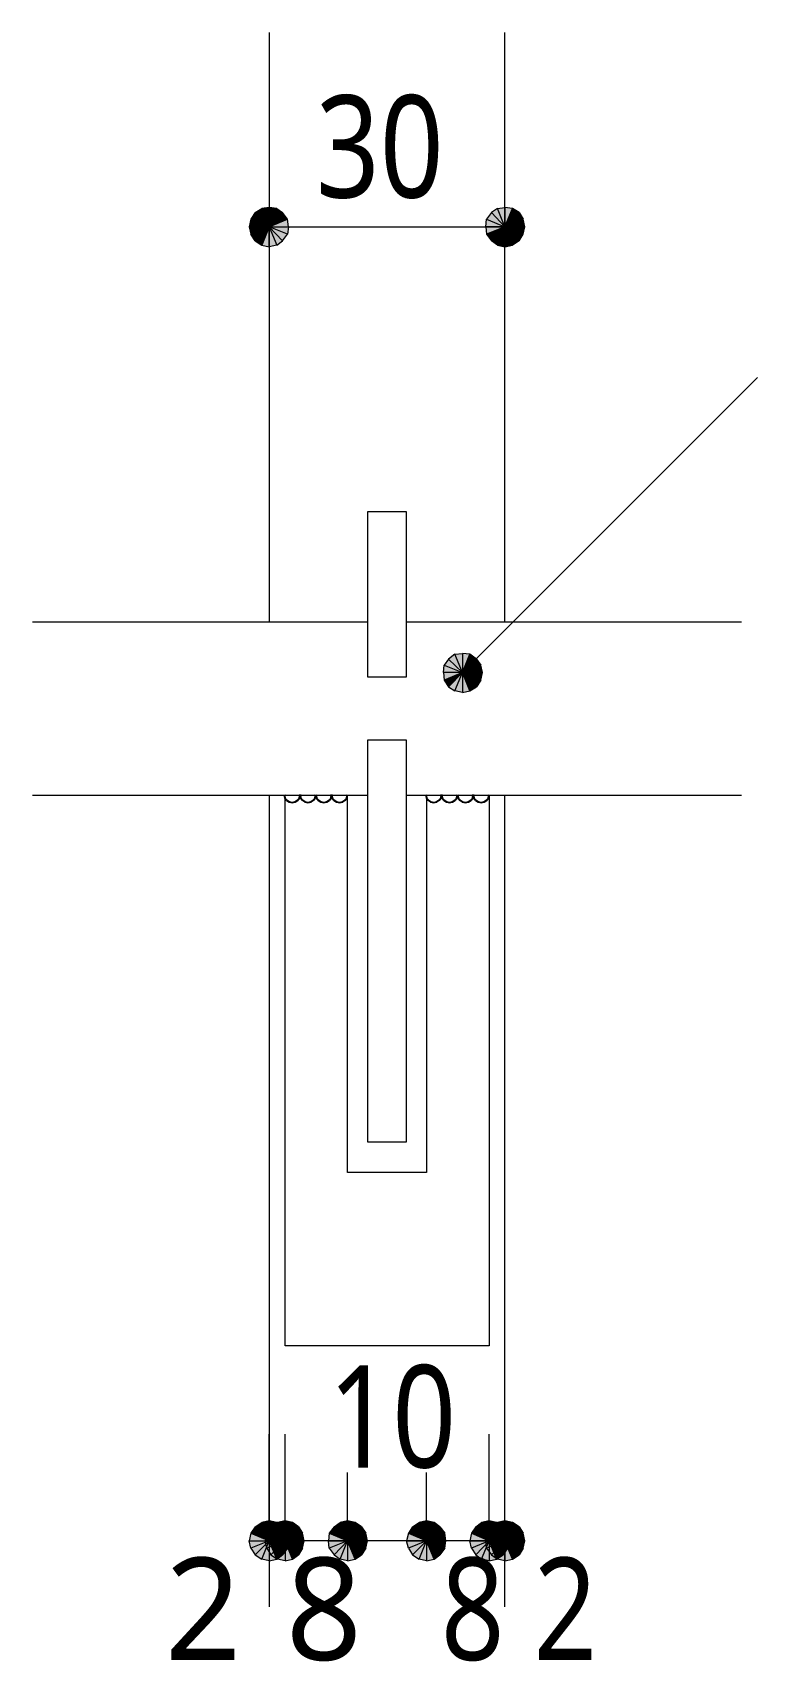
# Model space of a CAD drawing. Header units: millimetres. Extents: x 0 to 420, y 0 to 297.
# Drawn here: x 140.02 to 158.43, y 66.22 to 107.59 of the extents above; entities that cross this region are included whole.
import ezdxf
from ezdxf.enums import TextEntityAlignment as Align

# ---------------------------------------------------------------- set-up
doc = ezdxf.new("R2010")
doc.units = ezdxf.units.MM
doc.styles.add('kst32b', font='NotoSansJP-Variable.ttf')

msp = doc.modelspace()

# ---------------------------------------------------------------- hatches: boundary and pattern name
h = msp.add_hatch(color=7)
h.paths.add_polyline_path([(146.029, 103.145), (145.838, 103.124), (146.029, 102.658), (146.029, 103.145)])
h.paths.add_polyline_path([(145.838, 103.124), (146.029, 102.658), (145.669, 103.018), (145.838, 103.124)])
h.paths.add_polyline_path([(146.029, 102.658), (145.669, 103.018), (145.563, 102.849), (146.029, 102.658)])
h = msp.add_hatch(color=7)
h.paths.add_polyline_path([(146.495, 102.849), (146.368, 103.018), (146.029, 102.658), (146.495, 102.849)])
h.paths.add_polyline_path([(146.368, 103.018), (146.029, 102.658), (146.219, 103.124), (146.368, 103.018)])
h.paths.add_polyline_path([(146.029, 102.658), (146.219, 103.124), (146.029, 103.145), (146.029, 102.658)])
h = msp.add_hatch(color=7)
h.paths.add_polyline_path([(152.21, 103.124), (152.019, 103.145), (152.019, 102.658), (152.21, 103.124)])
h.paths.add_polyline_path([(152.019, 103.145), (152.019, 102.658), (151.829, 103.124), (152.019, 103.145)])
h.paths.add_polyline_path([(152.019, 102.658), (151.829, 103.124), (151.68, 103.018), (152.019, 102.658)])
h = msp.add_hatch(color=7)
h.paths.add_polyline_path([(152.527, 102.658), (152.485, 102.849), (152.019, 102.658), (152.527, 102.658)])
h.paths.add_polyline_path([(152.485, 102.849), (152.019, 102.658), (152.379, 103.018), (152.485, 102.849)])
h.paths.add_polyline_path([(152.019, 102.658), (152.379, 103.018), (152.21, 103.124), (152.019, 102.658)])
for points in [[(145.563, 102.849), (145.521, 102.658), (146.029, 102.658), (145.563, 102.849)], [(152.485, 102.468), (152.527, 102.658), (152.019, 102.658), (152.485, 102.468)], [(150.474, 91.144), (150.58, 90.974), (150.94, 91.334), (150.474, 91.144)], [(146.219, 69.744), (146.029, 69.787), (146.029, 69.279), (146.219, 69.744)], [(146.621, 69.744), (146.431, 69.787), (146.431, 69.279), (146.621, 69.744)], [(148.209, 69.744), (148.019, 69.787), (148.019, 69.279), (148.209, 69.744)], [(150.22, 69.744), (150.029, 69.787), (150.029, 69.279), (150.22, 69.744)], [(151.807, 69.744), (151.617, 69.787), (151.617, 69.279), (151.807, 69.744)], [(152.21, 69.744), (152.019, 69.787), (152.019, 69.279), (152.21, 69.744)]]:
    msp.add_hatch(color=7).paths.add_polyline_path(points)
h = msp.add_hatch(color=7)
h.paths.add_polyline_path([(145.521, 102.658), (145.563, 102.468), (146.029, 102.658), (145.521, 102.658)])
h.paths.add_polyline_path([(145.563, 102.468), (146.029, 102.658), (145.669, 102.298), (145.563, 102.468)])
h.paths.add_polyline_path([(146.029, 102.658), (145.669, 102.298), (145.838, 102.193), (146.029, 102.658)])
h = msp.add_hatch(color=7)
h.paths.add_polyline_path([(145.838, 102.193), (146.029, 102.15), (146.029, 102.658), (145.838, 102.193)])
h.paths.add_polyline_path([(146.029, 102.15), (146.029, 102.658), (146.219, 102.193), (146.029, 102.15)])
h.paths.add_polyline_path([(146.029, 102.658), (146.219, 102.193), (146.368, 102.298), (146.029, 102.658)])
h = msp.add_hatch(color=7)
h.paths.add_polyline_path([(146.368, 102.298), (146.495, 102.468), (146.029, 102.658), (146.368, 102.298)])
h.paths.add_polyline_path([(146.495, 102.468), (146.029, 102.658), (146.516, 102.658), (146.495, 102.468)])
h.paths.add_polyline_path([(146.029, 102.658), (146.516, 102.658), (146.495, 102.849), (146.029, 102.658)])
h = msp.add_hatch(color=7)
h.paths.add_polyline_path([(151.68, 103.018), (151.553, 102.849), (152.019, 102.658), (151.68, 103.018)])
h.paths.add_polyline_path([(151.553, 102.849), (152.019, 102.658), (151.532, 102.658), (151.553, 102.849)])
h.paths.add_polyline_path([(152.019, 102.658), (151.532, 102.658), (151.553, 102.468), (152.019, 102.658)])
h = msp.add_hatch(color=7)
h.paths.add_polyline_path([(151.553, 102.468), (151.68, 102.298), (152.019, 102.658), (151.553, 102.468)])
h.paths.add_polyline_path([(151.68, 102.298), (152.019, 102.658), (151.829, 102.193), (151.68, 102.298)])
h.paths.add_polyline_path([(152.019, 102.658), (151.829, 102.193), (152.019, 102.15), (152.019, 102.658)])
h = msp.add_hatch(color=7)
h.paths.add_polyline_path([(152.019, 102.15), (152.21, 102.193), (152.019, 102.658), (152.019, 102.15)])
h.paths.add_polyline_path([(152.21, 102.193), (152.019, 102.658), (152.379, 102.298), (152.21, 102.193)])
h.paths.add_polyline_path([(152.019, 102.658), (152.379, 102.298), (152.485, 102.468), (152.019, 102.658)])
h = msp.add_hatch(color=7)
h.paths.add_polyline_path([(150.58, 91.673), (150.474, 91.525), (150.94, 91.334), (150.58, 91.673)])
h.paths.add_polyline_path([(150.474, 91.525), (150.94, 91.334), (150.453, 91.334), (150.474, 91.525)])
h.paths.add_polyline_path([(150.94, 91.334), (150.453, 91.334), (150.474, 91.144), (150.94, 91.334)])
h = msp.add_hatch(color=7)
h.paths.add_polyline_path([(151.13, 91.8), (150.94, 91.821), (150.94, 91.334), (151.13, 91.8)])
h.paths.add_polyline_path([(150.94, 91.821), (150.94, 91.334), (150.749, 91.8), (150.94, 91.821)])
h.paths.add_polyline_path([(150.94, 91.334), (150.749, 91.8), (150.58, 91.673), (150.94, 91.334)])
h = msp.add_hatch(color=7)
h.paths.add_polyline_path([(151.447, 91.334), (151.405, 91.525), (150.94, 91.334), (151.447, 91.334)])
h.paths.add_polyline_path([(151.405, 91.525), (150.94, 91.334), (151.299, 91.673), (151.405, 91.525)])
h.paths.add_polyline_path([(150.94, 91.334), (151.299, 91.673), (151.13, 91.8), (150.94, 91.334)])
h = msp.add_hatch(color=7)
h.paths.add_polyline_path([(150.58, 90.974), (150.749, 90.868), (150.94, 91.334), (150.58, 90.974)])
h.paths.add_polyline_path([(150.749, 90.868), (150.94, 91.334), (150.94, 90.826), (150.749, 90.868)])
h.paths.add_polyline_path([(150.94, 91.334), (150.94, 90.826), (151.13, 90.868), (150.94, 91.334)])
h = msp.add_hatch(color=7)
h.paths.add_polyline_path([(151.13, 90.868), (151.299, 90.974), (150.94, 91.334), (151.13, 90.868)])
h.paths.add_polyline_path([(151.299, 90.974), (150.94, 91.334), (151.405, 91.144), (151.299, 90.974)])
h.paths.add_polyline_path([(150.94, 91.334), (151.405, 91.144), (151.447, 91.334), (150.94, 91.334)])
h = msp.add_hatch(color=7)
h.paths.add_polyline_path([(146.029, 69.787), (145.838, 69.744), (146.029, 69.279), (146.029, 69.787)])
h.paths.add_polyline_path([(145.838, 69.744), (146.029, 69.279), (145.669, 69.638), (145.838, 69.744)])
h.paths.add_polyline_path([(146.029, 69.279), (145.669, 69.638), (145.563, 69.469), (146.029, 69.279)])
h = msp.add_hatch(color=7)
h.paths.add_polyline_path([(146.431, 69.787), (146.241, 69.744), (146.431, 69.279), (146.431, 69.787)])
h.paths.add_polyline_path([(146.241, 69.744), (146.431, 69.279), (146.071, 69.638), (146.241, 69.744)])
h.paths.add_polyline_path([(146.431, 69.279), (146.071, 69.638), (145.965, 69.469), (146.431, 69.279)])
h = msp.add_hatch(color=7)
h.paths.add_polyline_path([(146.516, 69.279), (146.495, 69.469), (146.029, 69.279), (146.516, 69.279)])
h.paths.add_polyline_path([(146.495, 69.469), (146.029, 69.279), (146.368, 69.638), (146.495, 69.469)])
h.paths.add_polyline_path([(146.029, 69.279), (146.368, 69.638), (146.219, 69.744), (146.029, 69.279)])
h = msp.add_hatch(color=7)
h.paths.add_polyline_path([(146.918, 69.279), (146.876, 69.469), (146.431, 69.279), (146.918, 69.279)])
h.paths.add_polyline_path([(146.876, 69.469), (146.431, 69.279), (146.77, 69.638), (146.876, 69.469)])
h.paths.add_polyline_path([(146.431, 69.279), (146.77, 69.638), (146.621, 69.744), (146.431, 69.279)])
h = msp.add_hatch(color=7)
h.paths.add_polyline_path([(148.019, 69.787), (147.828, 69.744), (148.019, 69.279), (148.019, 69.787)])
h.paths.add_polyline_path([(147.828, 69.744), (148.019, 69.279), (147.68, 69.638), (147.828, 69.744)])
h.paths.add_polyline_path([(148.019, 69.279), (147.68, 69.638), (147.553, 69.469), (148.019, 69.279)])
h = msp.add_hatch(color=7)
h.paths.add_polyline_path([(148.527, 69.279), (148.484, 69.469), (148.019, 69.279), (148.527, 69.279)])
h.paths.add_polyline_path([(148.484, 69.469), (148.019, 69.279), (148.378, 69.638), (148.484, 69.469)])
h.paths.add_polyline_path([(148.019, 69.279), (148.378, 69.638), (148.209, 69.744), (148.019, 69.279)])
h = msp.add_hatch(color=7)
h.paths.add_polyline_path([(150.029, 69.787), (149.839, 69.744), (150.029, 69.279), (150.029, 69.787)])
h.paths.add_polyline_path([(149.839, 69.744), (150.029, 69.279), (149.67, 69.638), (149.839, 69.744)])
h.paths.add_polyline_path([(150.029, 69.279), (149.67, 69.638), (149.564, 69.469), (150.029, 69.279)])
h = msp.add_hatch(color=7)
h.paths.add_polyline_path([(150.516, 69.279), (150.495, 69.469), (150.029, 69.279), (150.516, 69.279)])
h.paths.add_polyline_path([(150.495, 69.469), (150.029, 69.279), (150.368, 69.638), (150.495, 69.469)])
h.paths.add_polyline_path([(150.029, 69.279), (150.368, 69.638), (150.22, 69.744), (150.029, 69.279)])
h = msp.add_hatch(color=7)
h.paths.add_polyline_path([(151.617, 69.787), (151.426, 69.744), (151.617, 69.279), (151.617, 69.787)])
h.paths.add_polyline_path([(151.426, 69.744), (151.617, 69.279), (151.278, 69.638), (151.426, 69.744)])
h.paths.add_polyline_path([(151.617, 69.279), (151.278, 69.638), (151.172, 69.469), (151.617, 69.279)])
h = msp.add_hatch(color=7)
h.paths.add_polyline_path([(152.019, 69.787), (151.829, 69.744), (152.019, 69.279), (152.019, 69.787)])
h.paths.add_polyline_path([(151.829, 69.744), (152.019, 69.279), (151.68, 69.638), (151.829, 69.744)])
h.paths.add_polyline_path([(152.019, 69.279), (151.68, 69.638), (151.553, 69.469), (152.019, 69.279)])
h = msp.add_hatch(color=7)
h.paths.add_polyline_path([(152.125, 69.279), (152.083, 69.469), (151.617, 69.279), (152.125, 69.279)])
h.paths.add_polyline_path([(152.083, 69.469), (151.617, 69.279), (151.977, 69.638), (152.083, 69.469)])
h.paths.add_polyline_path([(151.617, 69.279), (151.977, 69.638), (151.807, 69.744), (151.617, 69.279)])
h = msp.add_hatch(color=7)
h.paths.add_polyline_path([(152.527, 69.279), (152.485, 69.469), (152.019, 69.279), (152.527, 69.279)])
h.paths.add_polyline_path([(152.485, 69.469), (152.019, 69.279), (152.379, 69.638), (152.485, 69.469)])
h.paths.add_polyline_path([(152.019, 69.279), (152.379, 69.638), (152.21, 69.744), (152.019, 69.279)])
h = msp.add_hatch(color=7)
h.paths.add_polyline_path([(145.563, 69.469), (145.521, 69.279), (146.029, 69.279), (145.563, 69.469)])
h.paths.add_polyline_path([(145.521, 69.279), (146.029, 69.279), (145.563, 69.088), (145.521, 69.279)])
h.paths.add_polyline_path([(146.029, 69.279), (145.563, 69.088), (145.669, 68.919), (146.029, 69.279)])
h = msp.add_hatch(color=7)
h.paths.add_polyline_path([(145.669, 68.919), (145.838, 68.813), (146.029, 69.279), (145.669, 68.919)])
h.paths.add_polyline_path([(145.838, 68.813), (146.029, 69.279), (146.029, 68.771), (145.838, 68.813)])
h.paths.add_polyline_path([(146.029, 69.279), (146.029, 68.771), (146.219, 68.813), (146.029, 69.279)])
h = msp.add_hatch(color=7)
h.paths.add_polyline_path([(145.965, 69.469), (145.923, 69.279), (146.431, 69.279), (145.965, 69.469)])
h.paths.add_polyline_path([(145.923, 69.279), (146.431, 69.279), (145.965, 69.088), (145.923, 69.279)])
h.paths.add_polyline_path([(146.431, 69.279), (145.965, 69.088), (146.071, 68.919), (146.431, 69.279)])
h = msp.add_hatch(color=7)
h.paths.add_polyline_path([(146.219, 68.813), (146.368, 68.919), (146.029, 69.279), (146.219, 68.813)])
h.paths.add_polyline_path([(146.368, 68.919), (146.029, 69.279), (146.495, 69.088), (146.368, 68.919)])
h.paths.add_polyline_path([(146.029, 69.279), (146.495, 69.088), (146.516, 69.279), (146.029, 69.279)])
h = msp.add_hatch(color=7)
h.paths.add_polyline_path([(146.071, 68.919), (146.241, 68.813), (146.431, 69.279), (146.071, 68.919)])
h.paths.add_polyline_path([(146.241, 68.813), (146.431, 69.279), (146.431, 68.771), (146.241, 68.813)])
h.paths.add_polyline_path([(146.431, 69.279), (146.431, 68.771), (146.621, 68.813), (146.431, 69.279)])
h = msp.add_hatch(color=7)
h.paths.add_polyline_path([(146.621, 68.813), (146.77, 68.919), (146.431, 69.279), (146.621, 68.813)])
h.paths.add_polyline_path([(146.77, 68.919), (146.431, 69.279), (146.876, 69.088), (146.77, 68.919)])
h.paths.add_polyline_path([(146.431, 69.279), (146.876, 69.088), (146.918, 69.279), (146.431, 69.279)])
h = msp.add_hatch(color=7)
h.paths.add_polyline_path([(147.553, 69.469), (147.532, 69.279), (148.019, 69.279), (147.553, 69.469)])
h.paths.add_polyline_path([(147.532, 69.279), (148.019, 69.279), (147.553, 69.088), (147.532, 69.279)])
h.paths.add_polyline_path([(148.019, 69.279), (147.553, 69.088), (147.68, 68.919), (148.019, 69.279)])
h = msp.add_hatch(color=7)
h.paths.add_polyline_path([(147.68, 68.919), (147.828, 68.813), (148.019, 69.279), (147.68, 68.919)])
h.paths.add_polyline_path([(147.828, 68.813), (148.019, 69.279), (148.019, 68.771), (147.828, 68.813)])
h.paths.add_polyline_path([(148.019, 69.279), (148.019, 68.771), (148.209, 68.813), (148.019, 69.279)])
h = msp.add_hatch(color=7)
h.paths.add_polyline_path([(148.209, 68.813), (148.378, 68.919), (148.019, 69.279), (148.209, 68.813)])
h.paths.add_polyline_path([(148.378, 68.919), (148.019, 69.279), (148.484, 69.088), (148.378, 68.919)])
h.paths.add_polyline_path([(148.019, 69.279), (148.484, 69.088), (148.527, 69.279), (148.019, 69.279)])
h = msp.add_hatch(color=7)
h.paths.add_polyline_path([(149.564, 69.469), (149.521, 69.279), (150.029, 69.279), (149.564, 69.469)])
h.paths.add_polyline_path([(149.521, 69.279), (150.029, 69.279), (149.564, 69.088), (149.521, 69.279)])
h.paths.add_polyline_path([(150.029, 69.279), (149.564, 69.088), (149.67, 68.919), (150.029, 69.279)])
h = msp.add_hatch(color=7)
h.paths.add_polyline_path([(149.67, 68.919), (149.839, 68.813), (150.029, 69.279), (149.67, 68.919)])
h.paths.add_polyline_path([(149.839, 68.813), (150.029, 69.279), (150.029, 68.771), (149.839, 68.813)])
h.paths.add_polyline_path([(150.029, 69.279), (150.029, 68.771), (150.22, 68.813), (150.029, 69.279)])
h = msp.add_hatch(color=7)
h.paths.add_polyline_path([(150.22, 68.813), (150.368, 68.919), (150.029, 69.279), (150.22, 68.813)])
h.paths.add_polyline_path([(150.368, 68.919), (150.029, 69.279), (150.495, 69.088), (150.368, 68.919)])
h.paths.add_polyline_path([(150.029, 69.279), (150.495, 69.088), (150.516, 69.279), (150.029, 69.279)])
h = msp.add_hatch(color=7)
h.paths.add_polyline_path([(151.172, 69.469), (151.13, 69.279), (151.617, 69.279), (151.172, 69.469)])
h.paths.add_polyline_path([(151.13, 69.279), (151.617, 69.279), (151.172, 69.088), (151.13, 69.279)])
h.paths.add_polyline_path([(151.617, 69.279), (151.172, 69.088), (151.278, 68.919), (151.617, 69.279)])
h = msp.add_hatch(color=7)
h.paths.add_polyline_path([(151.278, 68.919), (151.426, 68.813), (151.617, 69.279), (151.278, 68.919)])
h.paths.add_polyline_path([(151.426, 68.813), (151.617, 69.279), (151.617, 68.771), (151.426, 68.813)])
h.paths.add_polyline_path([(151.617, 69.279), (151.617, 68.771), (151.807, 68.813), (151.617, 69.279)])
h = msp.add_hatch(color=7)
h.paths.add_polyline_path([(151.553, 69.469), (151.532, 69.279), (152.019, 69.279), (151.553, 69.469)])
h.paths.add_polyline_path([(151.532, 69.279), (152.019, 69.279), (151.553, 69.088), (151.532, 69.279)])
h.paths.add_polyline_path([(152.019, 69.279), (151.553, 69.088), (151.68, 68.919), (152.019, 69.279)])
h = msp.add_hatch(color=7)
h.paths.add_polyline_path([(151.807, 68.813), (151.977, 68.919), (151.617, 69.279), (151.807, 68.813)])
h.paths.add_polyline_path([(151.977, 68.919), (151.617, 69.279), (152.083, 69.088), (151.977, 68.919)])
h.paths.add_polyline_path([(151.617, 69.279), (152.083, 69.088), (152.125, 69.279), (151.617, 69.279)])
h = msp.add_hatch(color=7)
h.paths.add_polyline_path([(151.68, 68.919), (151.829, 68.813), (152.019, 69.279), (151.68, 68.919)])
h.paths.add_polyline_path([(151.829, 68.813), (152.019, 69.279), (152.019, 68.771), (151.829, 68.813)])
h.paths.add_polyline_path([(152.019, 69.279), (152.019, 68.771), (152.21, 68.813), (152.019, 69.279)])
h = msp.add_hatch(color=7)
h.paths.add_polyline_path([(152.21, 68.813), (152.379, 68.919), (152.019, 69.279), (152.21, 68.813)])
h.paths.add_polyline_path([(152.379, 68.919), (152.019, 69.279), (152.485, 69.088), (152.379, 68.919)])
h.paths.add_polyline_path([(152.019, 69.279), (152.485, 69.088), (152.527, 69.279), (152.019, 69.279)])

# ---------------------------------------------------------------- linework, layer by layer
at = {"lineweight": 13}
for points in [[(146.029, 107.59), (146.029, 92.625)], [(152.019, 92.625), (152.019, 107.59)], [(146.029, 102.658), (152.019, 102.658)], [(150.94, 91.334), (158.433, 98.827)], [(140.018, 92.625), (148.527, 92.625)], [(149.521, 92.625), (158.03, 92.625)], [(140.018, 88.223), (148.527, 88.223)], [(146.029, 88.223), (146.029, 67.606)], [(151.617, 88.223), (151.617, 74.231), (146.431, 74.231), (146.431, 88.223)], [(150.029, 88.223), (150.029, 78.634), (148.019, 78.634), (148.019, 88.223)], [(149.521, 88.223), (158.03, 88.223)], [(152.019, 67.606), (152.019, 88.223)], [(146.029, 69.279), (146.029, 71.988)], [(146.431, 69.279), (146.431, 71.988)], [(151.617, 69.279), (151.617, 71.988)], [(152.019, 69.279), (152.019, 71.988)], [(148.019, 69.279), (148.019, 71.014)], [(150.029, 69.279), (150.029, 71.014)], [(146.431, 69.279), (146.029, 69.279)], [(151.617, 69.279), (150.029, 69.279), (148.019, 69.279), (146.431, 69.279)], [(151.617, 69.279), (152.019, 69.279)]]:
    msp.add_lwpolyline(points, dxfattribs=at)
at = {"lineweight": 0}
for points in [[(145.838, 103.124), (146.029, 102.658), (145.669, 103.018)], [(146.029, 103.145), (145.838, 103.124), (146.029, 102.658)], [(146.029, 102.658), (146.219, 103.124), (146.029, 103.145)], [(146.368, 103.018), (146.029, 102.658), (146.219, 103.124)], [(152.019, 102.658), (151.829, 103.124), (151.68, 103.018)], [(152.019, 103.145), (152.019, 102.658), (151.829, 103.124)], [(152.21, 103.124), (152.019, 103.145), (152.019, 102.658)], [(152.019, 102.658), (152.379, 103.018), (152.21, 103.124)], [(145.563, 102.849), (145.521, 102.658), (146.029, 102.658)], [(145.521, 102.658), (145.563, 102.468), (146.029, 102.658)], [(146.029, 102.658), (145.669, 103.018), (145.563, 102.849)], [(145.563, 102.468), (146.029, 102.658), (145.669, 102.298)], [(146.029, 102.658), (145.669, 102.298), (145.838, 102.193)], [(145.838, 102.193), (146.029, 102.15), (146.029, 102.658)], [(146.495, 102.849), (146.368, 103.018), (146.029, 102.658)], [(146.029, 102.658), (146.516, 102.658), (146.495, 102.849)], [(146.029, 102.15), (146.029, 102.658), (146.219, 102.193)], [(146.029, 102.658), (146.219, 102.193), (146.368, 102.298)], [(146.368, 102.298), (146.495, 102.468), (146.029, 102.658)], [(146.495, 102.468), (146.029, 102.658), (146.516, 102.658)], [(151.553, 102.849), (152.019, 102.658), (151.532, 102.658)], [(152.019, 102.658), (151.532, 102.658), (151.553, 102.468)], [(151.68, 103.018), (151.553, 102.849), (152.019, 102.658)], [(151.553, 102.468), (151.68, 102.298), (152.019, 102.658)], [(151.68, 102.298), (152.019, 102.658), (151.829, 102.193)], [(152.019, 102.658), (151.829, 102.193), (152.019, 102.15)], [(152.485, 102.849), (152.019, 102.658), (152.379, 103.018)], [(152.527, 102.658), (152.485, 102.849), (152.019, 102.658)], [(152.019, 102.15), (152.21, 102.193), (152.019, 102.658)], [(152.21, 102.193), (152.019, 102.658), (152.379, 102.298)], [(152.019, 102.658), (152.379, 102.298), (152.485, 102.468)], [(152.485, 102.468), (152.527, 102.658), (152.019, 102.658)], [(150.474, 91.525), (150.94, 91.334), (150.453, 91.334)], [(150.58, 91.673), (150.474, 91.525), (150.94, 91.334)], [(150.94, 91.334), (150.749, 91.8), (150.58, 91.673)], [(150.94, 91.821), (150.94, 91.334), (150.749, 91.8)], [(151.13, 91.8), (150.94, 91.821), (150.94, 91.334)], [(150.94, 91.334), (151.299, 91.673), (151.13, 91.8)], [(151.405, 91.525), (150.94, 91.334), (151.299, 91.673)], [(151.447, 91.334), (151.405, 91.525), (150.94, 91.334)], [(150.94, 91.334), (150.453, 91.334), (150.474, 91.144)], [(150.474, 91.144), (150.58, 90.974), (150.94, 91.334)], [(150.58, 90.974), (150.749, 90.868), (150.94, 91.334)], [(150.749, 90.868), (150.94, 91.334), (150.94, 90.826)], [(150.94, 91.334), (150.94, 90.826), (151.13, 90.868)], [(151.13, 90.868), (151.299, 90.974), (150.94, 91.334)], [(151.299, 90.974), (150.94, 91.334), (151.405, 91.144)], [(150.94, 91.334), (151.405, 91.144), (151.447, 91.334)], [(146.029, 69.279), (145.669, 69.638), (145.563, 69.469)], [(145.838, 69.744), (146.029, 69.279), (145.669, 69.638)], [(146.029, 69.787), (145.838, 69.744), (146.029, 69.279)], [(146.431, 69.279), (146.071, 69.638), (145.965, 69.469)], [(146.219, 69.744), (146.029, 69.787), (146.029, 69.279)], [(146.029, 69.279), (146.368, 69.638), (146.219, 69.744)], [(146.495, 69.469), (146.029, 69.279), (146.368, 69.638)], [(146.241, 69.744), (146.431, 69.279), (146.071, 69.638)], [(146.431, 69.787), (146.241, 69.744), (146.431, 69.279)], [(146.621, 69.744), (146.431, 69.787), (146.431, 69.279)], [(146.431, 69.279), (146.77, 69.638), (146.621, 69.744)], [(146.876, 69.469), (146.431, 69.279), (146.77, 69.638)], [(148.019, 69.279), (147.68, 69.638), (147.553, 69.469)], [(147.828, 69.744), (148.019, 69.279), (147.68, 69.638)], [(148.019, 69.787), (147.828, 69.744), (148.019, 69.279)], [(148.209, 69.744), (148.019, 69.787), (148.019, 69.279)], [(148.019, 69.279), (148.378, 69.638), (148.209, 69.744)], [(148.484, 69.469), (148.019, 69.279), (148.378, 69.638)], [(150.029, 69.279), (149.67, 69.638), (149.564, 69.469)], [(149.839, 69.744), (150.029, 69.279), (149.67, 69.638)], [(150.029, 69.787), (149.839, 69.744), (150.029, 69.279)], [(150.22, 69.744), (150.029, 69.787), (150.029, 69.279)], [(150.029, 69.279), (150.368, 69.638), (150.22, 69.744)], [(150.495, 69.469), (150.029, 69.279), (150.368, 69.638)], [(151.617, 69.279), (151.278, 69.638), (151.172, 69.469)], [(151.426, 69.744), (151.617, 69.279), (151.278, 69.638)], [(151.617, 69.787), (151.426, 69.744), (151.617, 69.279)], [(152.019, 69.279), (151.68, 69.638), (151.553, 69.469)], [(151.807, 69.744), (151.617, 69.787), (151.617, 69.279)], [(151.617, 69.279), (151.977, 69.638), (151.807, 69.744)], [(152.083, 69.469), (151.617, 69.279), (151.977, 69.638)], [(151.829, 69.744), (152.019, 69.279), (151.68, 69.638)], [(152.019, 69.787), (151.829, 69.744), (152.019, 69.279)], [(152.21, 69.744), (152.019, 69.787), (152.019, 69.279)], [(152.019, 69.279), (152.379, 69.638), (152.21, 69.744)], [(152.485, 69.469), (152.019, 69.279), (152.379, 69.638)], [(145.563, 69.469), (145.521, 69.279), (146.029, 69.279)], [(145.521, 69.279), (146.029, 69.279), (145.563, 69.088)], [(146.029, 69.279), (145.563, 69.088), (145.669, 68.919)], [(145.669, 68.919), (145.838, 68.813), (146.029, 69.279)], [(145.838, 68.813), (146.029, 69.279), (146.029, 68.771)], [(145.965, 69.469), (145.923, 69.279), (146.431, 69.279)], [(145.923, 69.279), (146.431, 69.279), (145.965, 69.088)], [(146.431, 69.279), (145.965, 69.088), (146.071, 68.919)], [(146.516, 69.279), (146.495, 69.469), (146.029, 69.279)], [(146.029, 69.279), (146.029, 68.771), (146.219, 68.813)], [(146.219, 68.813), (146.368, 68.919), (146.029, 69.279)], [(146.368, 68.919), (146.029, 69.279), (146.495, 69.088)], [(146.029, 69.279), (146.495, 69.088), (146.516, 69.279)], [(146.071, 68.919), (146.241, 68.813), (146.431, 69.279)], [(146.241, 68.813), (146.431, 69.279), (146.431, 68.771)], [(146.918, 69.279), (146.876, 69.469), (146.431, 69.279)], [(146.431, 69.279), (146.431, 68.771), (146.621, 68.813)], [(146.621, 68.813), (146.77, 68.919), (146.431, 69.279)], [(146.77, 68.919), (146.431, 69.279), (146.876, 69.088)], [(146.431, 69.279), (146.876, 69.088), (146.918, 69.279)], [(147.553, 69.469), (147.532, 69.279), (148.019, 69.279)], [(147.532, 69.279), (148.019, 69.279), (147.553, 69.088)], [(148.019, 69.279), (147.553, 69.088), (147.68, 68.919)], [(147.68, 68.919), (147.828, 68.813), (148.019, 69.279)], [(147.828, 68.813), (148.019, 69.279), (148.019, 68.771)], [(148.527, 69.279), (148.484, 69.469), (148.019, 69.279)], [(148.019, 69.279), (148.019, 68.771), (148.209, 68.813)], [(148.209, 68.813), (148.378, 68.919), (148.019, 69.279)], [(148.378, 68.919), (148.019, 69.279), (148.484, 69.088)], [(148.019, 69.279), (148.484, 69.088), (148.527, 69.279)], [(149.564, 69.469), (149.521, 69.279), (150.029, 69.279)], [(149.521, 69.279), (150.029, 69.279), (149.564, 69.088)], [(150.029, 69.279), (149.564, 69.088), (149.67, 68.919)], [(149.67, 68.919), (149.839, 68.813), (150.029, 69.279)], [(149.839, 68.813), (150.029, 69.279), (150.029, 68.771)], [(150.516, 69.279), (150.495, 69.469), (150.029, 69.279)], [(150.029, 69.279), (150.029, 68.771), (150.22, 68.813)], [(150.22, 68.813), (150.368, 68.919), (150.029, 69.279)], [(150.368, 68.919), (150.029, 69.279), (150.495, 69.088)], [(150.029, 69.279), (150.495, 69.088), (150.516, 69.279)], [(151.172, 69.469), (151.13, 69.279), (151.617, 69.279)], [(151.13, 69.279), (151.617, 69.279), (151.172, 69.088)], [(151.617, 69.279), (151.172, 69.088), (151.278, 68.919)], [(151.278, 68.919), (151.426, 68.813), (151.617, 69.279)], [(151.426, 68.813), (151.617, 69.279), (151.617, 68.771)], [(151.553, 69.469), (151.532, 69.279), (152.019, 69.279)], [(151.532, 69.279), (152.019, 69.279), (151.553, 69.088)], [(152.019, 69.279), (151.553, 69.088), (151.68, 68.919)], [(152.125, 69.279), (152.083, 69.469), (151.617, 69.279)], [(151.617, 69.279), (151.617, 68.771), (151.807, 68.813)], [(151.807, 68.813), (151.977, 68.919), (151.617, 69.279)], [(151.977, 68.919), (151.617, 69.279), (152.083, 69.088)], [(151.617, 69.279), (152.083, 69.088), (152.125, 69.279)], [(151.68, 68.919), (151.829, 68.813), (152.019, 69.279)], [(151.829, 68.813), (152.019, 69.279), (152.019, 68.771)], [(152.527, 69.279), (152.485, 69.469), (152.019, 69.279)], [(152.019, 69.279), (152.019, 68.771), (152.21, 68.813)], [(152.21, 68.813), (152.379, 68.919), (152.019, 69.279)], [(152.379, 68.919), (152.019, 69.279), (152.485, 69.088)], [(152.019, 69.279), (152.485, 69.088), (152.527, 69.279)]]:
    msp.add_lwpolyline(points, close=True, dxfattribs=at)
at = {"lineweight": 13}
for points in [[(148.527, 95.419), (148.527, 91.228), (149.521, 91.228), (149.521, 95.419)], [(148.527, 89.62), (148.527, 79.417), (149.521, 79.417), (149.521, 89.62)]]:
    msp.add_lwpolyline(points, close=True, dxfattribs=at)
at = {"lineweight": 25}
for points in [[(146.41, 88.233), (146.426, 88.155), (146.469, 88.091), (146.533, 88.048), (146.611, 88.032), (146.689, 88.048), (146.753, 88.091), (146.796, 88.155), (146.812, 88.233)], [(146.812, 88.233), (146.828, 88.155), (146.871, 88.091), (146.935, 88.048), (147.013, 88.032), (147.091, 88.048), (147.155, 88.091), (147.198, 88.155), (147.214, 88.233)], [(147.214, 88.233), (147.23, 88.155), (147.273, 88.091), (147.337, 88.048), (147.415, 88.032), (147.494, 88.048), (147.557, 88.091), (147.601, 88.155), (147.616, 88.233)], [(147.616, 88.233), (147.632, 88.155), (147.675, 88.091), (147.739, 88.048), (147.817, 88.032), (147.896, 88.048), (147.96, 88.091), (148.003, 88.155), (148.019, 88.233)], [(150.008, 88.233), (150.024, 88.155), (150.067, 88.091), (150.131, 88.048), (150.209, 88.032), (150.288, 88.048), (150.351, 88.091), (150.395, 88.155), (150.41, 88.233)], [(150.41, 88.233), (150.426, 88.155), (150.469, 88.091), (150.533, 88.048), (150.611, 88.032), (150.69, 88.048), (150.754, 88.091), (150.797, 88.155), (150.812, 88.233)], [(150.812, 88.233), (150.828, 88.155), (150.871, 88.091), (150.935, 88.048), (151.014, 88.032), (151.092, 88.048), (151.156, 88.091), (151.199, 88.155), (151.215, 88.233)], [(151.215, 88.233), (151.23, 88.155), (151.274, 88.091), (151.337, 88.048), (151.416, 88.032), (151.494, 88.048), (151.558, 88.091), (151.601, 88.155), (151.617, 88.233)]]:
    msp.add_lwpolyline(points, dxfattribs=at)

# ---------------------------------------------------------------- texts
at = {"style": 'kst32b'}
for s, p, p2 in [('30', (147.214, 103.399), (150.463, 103.399)), ('10', (147.532, 71.141), (150.78, 71.141)), ('8 2', (150.389, 66.252), (154.363, 66.252))]:
    msp.add_text(s, height=2.5989, dxfattribs=at).set_placement(p, p2, align=Align.FIT)
for s, p in [('2', (143.383, 66.252)), ('8', (146.452, 66.252))]:
    msp.add_text(s, height=2.599, dxfattribs=at).set_placement(p)

doc.saveas('drawing.dxf')
